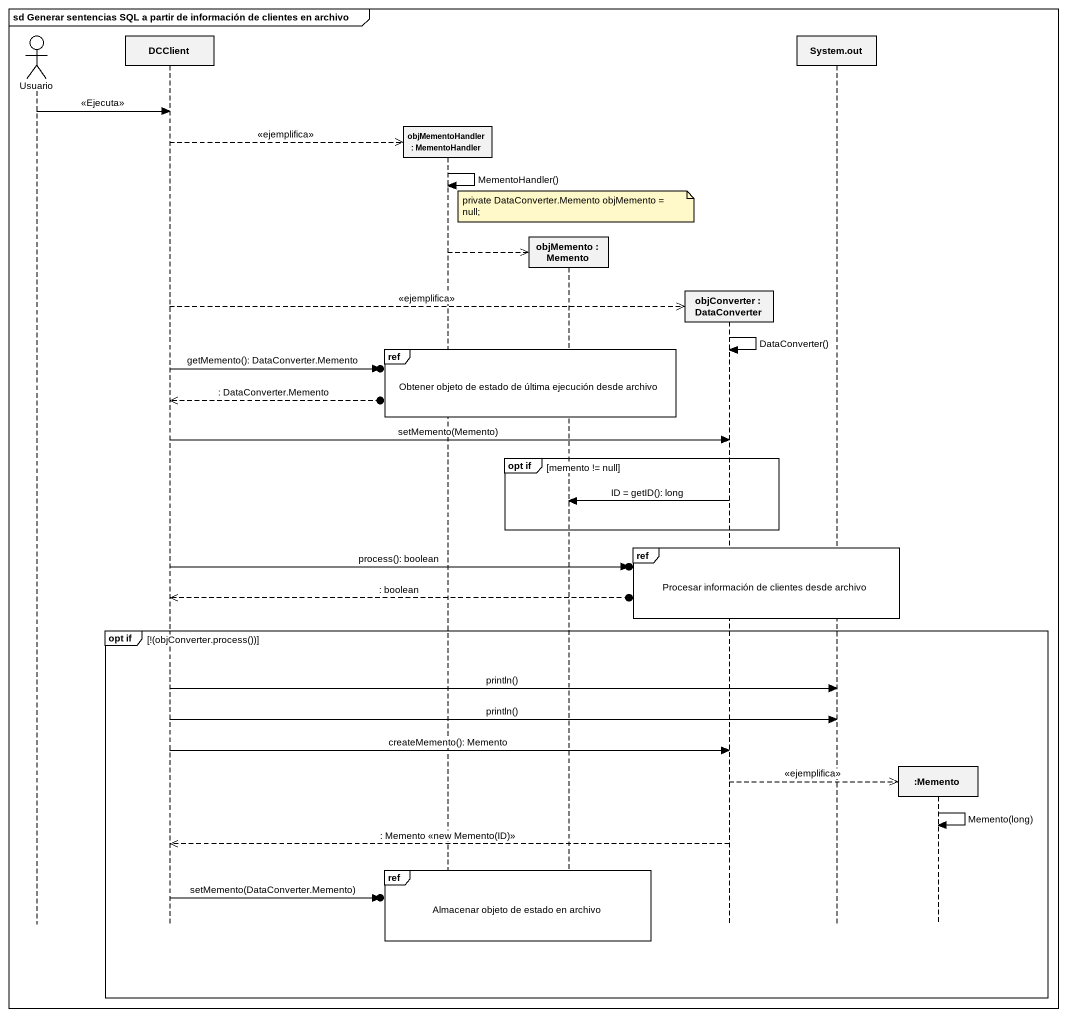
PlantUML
@startuml
mainframe sd Generar sentencias SQL a partir de información de clientes en archivo
hide footbox
actor Usuario
participant DCClient
participant "objMementoHandler : MementoHandler" as objMementoHandler
participant "objMemento : Memento" as objMemento
participant "objConverter : DataConverter" as objConverter
participant "System.out" as System_out
participant ":Memento" as Memento

Usuario -> DCClient : <<Ejecuta>>
DCClient -->> objMementoHandler ** : <<ejemplifica>>
objMementoHandler -> objMementoHandler : MementoHandler()
note over objMemento : private DataConverter.Memento objMemento = null;
objMementoHandler -->> objMemento **
DCClient -->> objConverter ** : <<ejemplifica>>
objConverter -> objConverter : DataConverter()
ref over objMementoHandler, objMemento : Obtener objeto de estado de última ejecución desde archivo
DCClient ->o] : getMemento(): DataConverter.Memento
DCClient <<--o] : : DataConverter.Memento
DCClient -> objConverter : setMemento(Memento)
group opt if [memento != null]
  objConverter -> objMemento : ID = getID(): long
end
ref over objConverter, System_out : Procesar información de clientes desde archivo
DCClient ->o] : process(): boolean
DCClient <<--o] : : boolean
group opt if [!(objConverter.process())]
  DCClient -> System_out : println()
  DCClient -> System_out : println()
  DCClient -> objConverter : createMemento(): Memento
  objConverter -->> Memento ** : <<ejemplifica>>
  Memento -> Memento : Memento(long)
  objConverter -->> DCClient : : Memento <<new Memento(ID)>>
  ref over objMementoHandler, objMemento : Almacenar objeto de estado en archivo
  DCClient ->o] : setMemento(DataConverter.Memento)
end
@enduml
